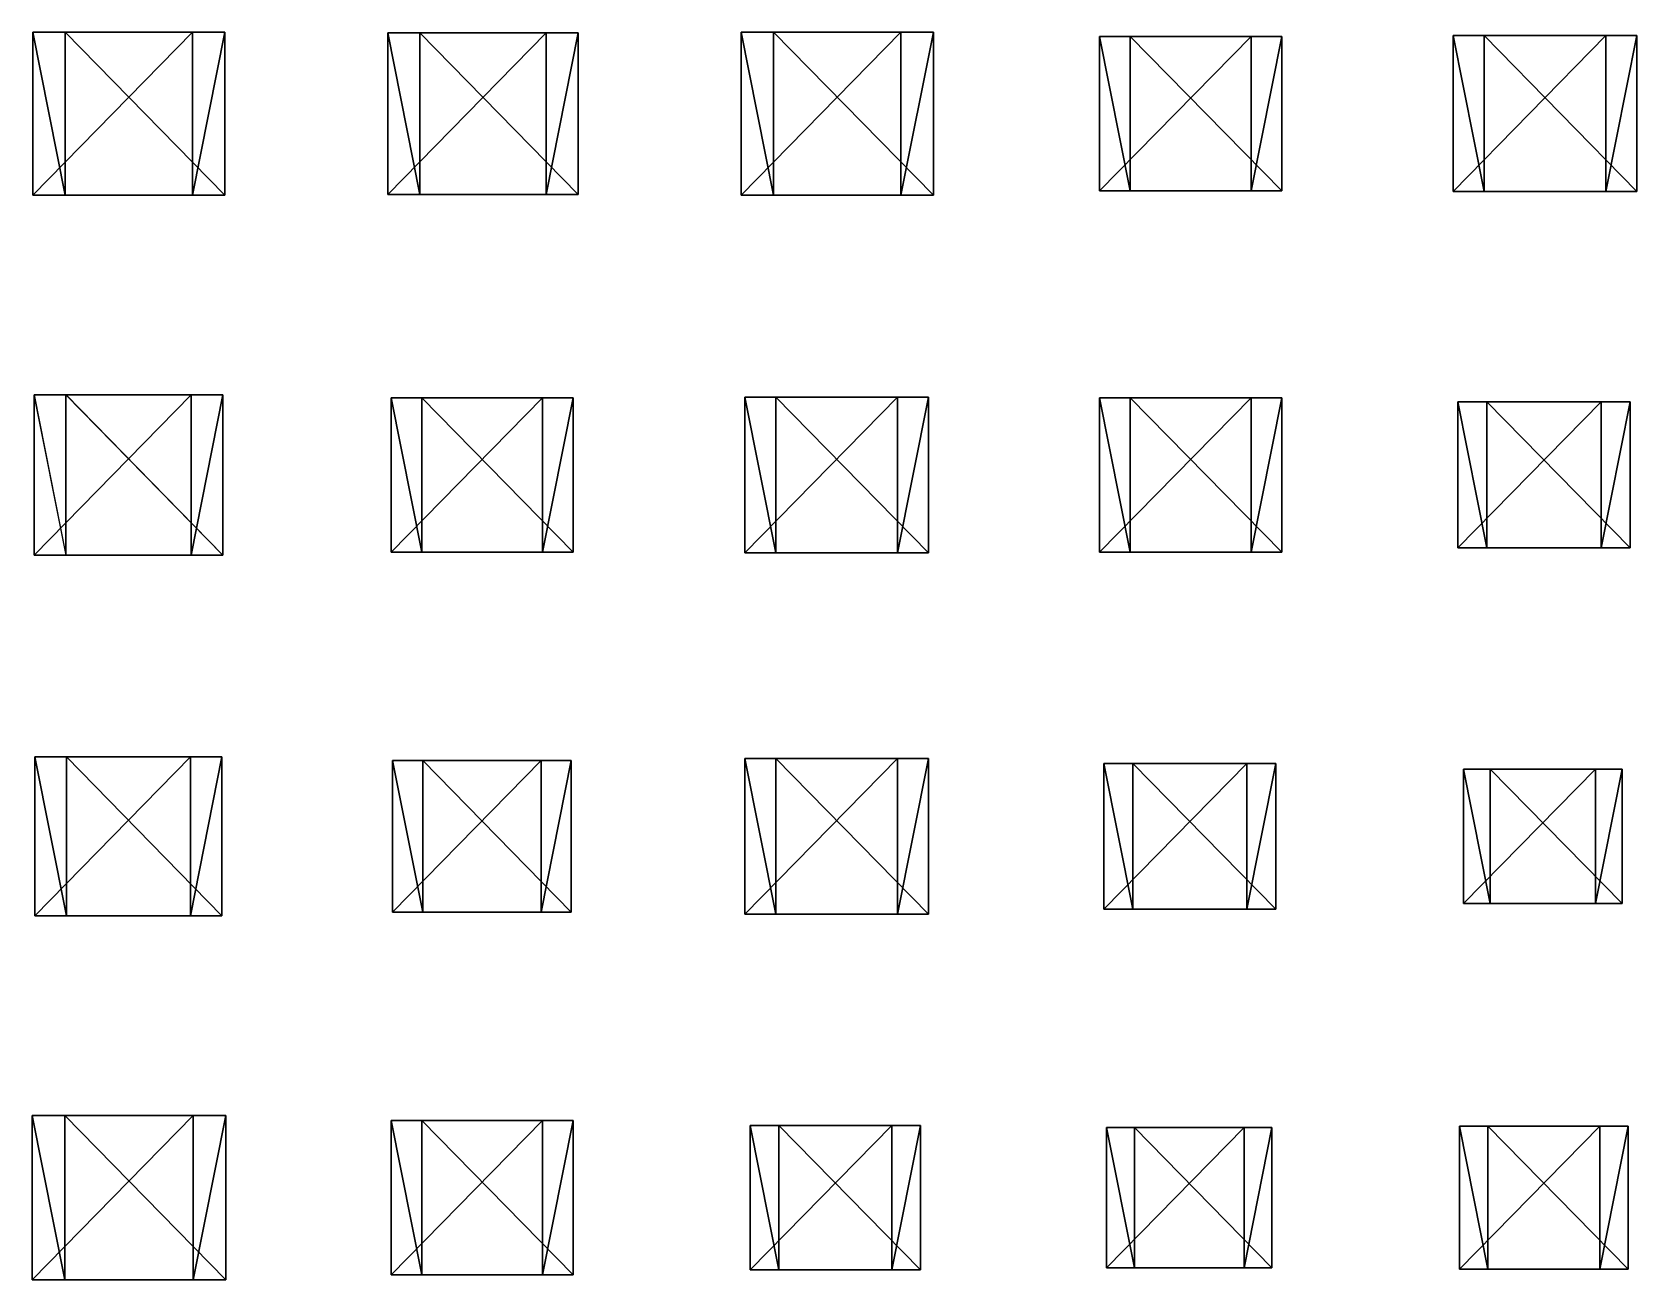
# Model space of a CAD drawing. Header units: metres. Extents: x -316 to 301, y -240 to 227.
# Drawn here: x -315.2 to -235.3, y -1.1 to 61.1 of the extents above; entities that cross this region are included whole.
import ezdxf

# ---------------------------------------------------------------- set-up
doc = ezdxf.new("R2010")
doc.units = ezdxf.units.M

msp = doc.modelspace()

# ---------------------------------------------------------------- linework, layer by layer
for points in [[(-315.15732, 52.941177, -416.67386), (-315.15732, 61.058823, -416.67386), (-307.2015, 61.058823, -418.2866), (-307.20142, 61.05892, -418.2865)], [(-313.5446, 52.941177, -408.71805), (-313.5446, 61.058823, -408.71805), (-315.15732, 61.058823, -416.67386), (-315.15723, 61.05892, -416.67377)], [(-315.15732, 61.058823, -416.67386), (-313.5446, 61.058823, -408.71805), (-305.58878, 61.058823, -410.33078), (-305.58868, 61.05892, -410.3307)], [(-305.58878, 61.058823, -410.33078), (-307.2015, 61.058823, -418.2866), (-315.15732, 61.058823, -416.67386), (-315.15723, 61.05892, -416.67377)], [(-307.2015, 61.058823, -418.2866), (-307.2015, 52.941177, -418.2866), (-315.15732, 52.941177, -416.67386), (-315.15723, 52.941277, -416.67377)], [(-315.15732, 61.058823, -416.67386), (-315.15732, 52.941177, -416.67386), (-313.5446, 52.941177, -408.71805), (-313.5445, 52.941277, -408.71796)], [(-305.58878, 52.941177, -410.33078), (-305.58878, 61.058823, -410.33078), (-313.5446, 61.058823, -408.71805), (-313.5445, 61.05892, -408.71796)], [(-313.5446, 61.058823, -408.71805), (-313.5446, 52.941177, -408.71805), (-305.58878, 52.941177, -410.33078), (-305.58868, 52.941277, -410.3307)], [(-307.2015, 52.941177, -418.2866), (-307.2015, 61.058823, -418.2866), (-305.58878, 61.058823, -410.33078), (-305.58868, 61.05892, -410.3307)], [(-305.58878, 61.058823, -410.33078), (-305.58878, 52.941177, -410.33078), (-307.2015, 52.941177, -418.2866), (-307.20142, 52.941277, -418.2865)], [(-297.48154, 52.97647, -420.25693), (-297.48154, 61.02353, -420.25693), (-289.59488, 61.02353, -421.85562), (-289.5948, 61.02363, -421.85553)], [(-295.88284, 52.97647, -412.37027), (-295.88284, 61.02353, -412.37027), (-297.48154, 61.02353, -420.25693), (-297.48145, 61.02363, -420.25684)], [(-297.48154, 61.02353, -420.25693), (-295.88284, 61.02353, -412.37027), (-287.9962, 61.02353, -413.96896), (-287.9961, 61.02363, -413.96887)], [(-287.9962, 61.02353, -413.96896), (-289.59488, 61.02353, -421.85562), (-297.48154, 61.02353, -420.25693), (-297.48145, 61.02363, -420.25684)], [(-289.59488, 61.02353, -421.85562), (-289.59488, 52.97647, -421.85562), (-297.48154, 52.97647, -420.25693), (-297.48145, 52.97657, -420.25684)], [(-297.48154, 61.02353, -420.25693), (-297.48154, 52.97647, -420.25693), (-295.88284, 52.97647, -412.37027), (-295.88275, 52.97657, -412.37018)], [(-287.9962, 52.97647, -413.96896), (-287.9962, 61.02353, -413.96896), (-295.88284, 61.02353, -412.37027), (-295.88275, 61.02363, -412.37018)], [(-295.88284, 61.02353, -412.37027), (-295.88284, 52.97647, -412.37027), (-287.9962, 52.97647, -413.96896), (-287.9961, 52.97657, -413.96887)], [(-289.59488, 52.97647, -421.85562), (-289.59488, 61.02353, -421.85562), (-287.9962, 61.02353, -413.96896), (-287.9961, 61.02363, -413.96887)], [(-287.9962, 61.02353, -413.96896), (-287.9962, 52.97647, -413.96896), (-289.59488, 52.97647, -421.85562), (-289.5948, 52.97657, -421.85553)], [(-279.8749, 52.941177, -423.82593), (-279.8749, 61.058823, -423.82593), (-271.9191, 61.058823, -425.43866), (-271.919, 61.05892, -425.43857)], [(-278.26218, 52.941177, -415.87012), (-278.26218, 61.058823, -415.87012), (-279.8749, 61.058823, -423.82593), (-279.87482, 61.05892, -423.82584)], [(-279.8749, 61.058823, -423.82593), (-278.26218, 61.058823, -415.87012), (-270.30637, 61.058823, -417.48285), (-270.30627, 61.05892, -417.48276)], [(-270.30637, 61.058823, -417.48285), (-271.9191, 61.058823, -425.43866), (-279.8749, 61.058823, -423.82593), (-279.87482, 61.05892, -423.82584)], [(-271.9191, 61.058823, -425.43866), (-271.9191, 52.941177, -425.43866), (-279.8749, 52.941177, -423.82593), (-279.87482, 52.941277, -423.82584)], [(-279.8749, 61.058823, -423.82593), (-279.8749, 52.941177, -423.82593), (-278.26218, 52.941177, -415.87012), (-278.2621, 52.941277, -415.87003)], [(-270.30637, 52.941177, -417.48285), (-270.30637, 61.058823, -417.48285), (-278.26218, 61.058823, -415.87012), (-278.2621, 61.05892, -415.87003)], [(-278.26218, 61.058823, -415.87012), (-278.26218, 52.941177, -415.87012), (-270.30637, 52.941177, -417.48285), (-270.30627, 52.941277, -417.48276)], [(-271.9191, 52.941177, -425.43866), (-271.9191, 61.058823, -425.43866), (-270.30637, 61.058823, -417.48285), (-270.30627, 61.05892, -417.48276)], [(-270.30637, 61.058823, -417.48285), (-270.30637, 52.941177, -417.48285), (-271.9191, 52.941177, -425.43866), (-271.919, 52.941277, -425.43857)], [(-262.02618, 53.152943, -427.44406), (-262.02618, 60.847057, -427.44406), (-254.48543, 60.847057, -428.97266), (-254.48532, 60.847157, -428.97256)], [(-260.4976, 53.152943, -419.90332), (-260.4976, 60.847057, -419.90332), (-262.02618, 60.847057, -427.44406), (-262.0261, 60.847157, -427.44397)], [(-262.02618, 60.847057, -427.44406), (-260.4976, 60.847057, -419.90332), (-252.95685, 60.847057, -421.43192), (-252.95674, 60.847157, -421.43182)], [(-252.95685, 60.847057, -421.43192), (-254.48543, 60.847057, -428.97266), (-262.02618, 60.847057, -427.44406), (-262.0261, 60.847157, -427.44397)], [(-254.48543, 60.847057, -428.97266), (-254.48543, 53.152943, -428.97266), (-262.02618, 53.152943, -427.44406), (-262.0261, 53.15304, -427.44397)], [(-262.02618, 60.847057, -427.44406), (-262.02618, 53.152943, -427.44406), (-260.4976, 53.152943, -419.90332), (-260.4975, 53.15304, -419.90323)], [(-252.95685, 53.152943, -421.43192), (-252.95685, 60.847057, -421.43192), (-260.4976, 60.847057, -419.90332), (-260.4975, 60.847157, -419.90323)], [(-260.4976, 60.847057, -419.90332), (-260.4976, 53.152943, -419.90332), (-252.95685, 53.152943, -421.43192), (-252.95674, 53.15304, -421.43182)], [(-254.48543, 53.152943, -428.97266), (-254.48543, 60.847057, -428.97266), (-252.95685, 60.847057, -421.43192), (-252.95674, 60.847157, -421.43182)], [(-252.95685, 60.847057, -421.43192), (-252.95685, 53.152943, -421.43192), (-254.48543, 53.152943, -428.97266), (-254.48532, 53.15304, -428.97256)], [(-244.41957, 53.117645, -431.01312), (-244.41957, 60.882355, -431.01312), (-236.80965, 60.882355, -432.55573), (-236.80954, 60.882454, -432.55563)], [(-242.87697, 53.117645, -423.4032), (-242.87697, 60.882355, -423.4032), (-244.41957, 60.882355, -431.01312), (-244.41946, 60.882454, -431.01303)], [(-244.41957, 60.882355, -431.01312), (-242.87697, 60.882355, -423.4032), (-235.26704, 60.882355, -424.9458), (-235.26694, 60.882454, -424.9457)], [(-235.26704, 60.882355, -424.9458), (-236.80965, 60.882355, -432.55573), (-244.41957, 60.882355, -431.01312), (-244.41946, 60.882454, -431.01303)], [(-236.80965, 60.882355, -432.55573), (-236.80965, 53.117645, -432.55573), (-244.41957, 53.117645, -431.01312), (-244.41946, 53.117744, -431.01303)], [(-244.41957, 60.882355, -431.01312), (-244.41957, 53.117645, -431.01312), (-242.87697, 53.117645, -423.4032), (-242.87686, 53.117744, -423.4031)], [(-235.26704, 53.117645, -424.9458), (-235.26704, 60.882355, -424.9458), (-242.87697, 60.882355, -423.4032), (-242.87686, 60.882454, -423.4031)], [(-242.87697, 60.882355, -423.4032), (-242.87697, 53.117645, -423.4032), (-235.26704, 53.117645, -424.9458), (-235.26694, 53.117744, -424.9457)], [(-236.80965, 53.117645, -432.55573), (-236.80965, 60.882355, -432.55573), (-235.26704, 60.882355, -424.9458), (-235.26694, 60.882454, -424.9457)], [(-235.26704, 60.882355, -424.9458), (-235.26704, 53.117645, -424.9458), (-236.80965, 53.117645, -432.55573), (-236.80954, 53.117744, -432.55563)], [(-313.5446, 52.941177, -408.71805), (-315.15732, 52.941177, -416.67386), (-307.2015, 52.941177, -418.2866), (-307.20142, 52.941277, -418.2865)], [(-307.2015, 52.941177, -418.2866), (-305.58878, 52.941177, -410.33078), (-313.5446, 52.941177, -408.71805), (-313.5445, 52.941277, -408.71796)], [(-295.88284, 52.97647, -412.37027), (-297.48154, 52.97647, -420.25693), (-289.59488, 52.97647, -421.85562), (-289.5948, 52.97657, -421.85553)], [(-289.59488, 52.97647, -421.85562), (-287.9962, 52.97647, -413.96896), (-295.88284, 52.97647, -412.37027), (-295.88275, 52.97657, -412.37018)], [(-278.26218, 52.941177, -415.87012), (-279.8749, 52.941177, -423.82593), (-271.9191, 52.941177, -425.43866), (-271.919, 52.941277, -425.43857)], [(-271.9191, 52.941177, -425.43866), (-270.30637, 52.941177, -417.48285), (-278.26218, 52.941177, -415.87012), (-278.2621, 52.941277, -415.87003)], [(-260.4976, 53.152943, -419.90332), (-262.02618, 53.152943, -427.44406), (-254.48543, 53.152943, -428.97266), (-254.48532, 53.15304, -428.97256)], [(-254.48543, 53.152943, -428.97266), (-252.95685, 53.152943, -421.43192), (-260.4976, 53.152943, -419.90332), (-260.4975, 53.15304, -419.90323)], [(-242.87697, 53.117645, -423.4032), (-244.41957, 53.117645, -431.01312), (-236.80965, 53.117645, -432.55573), (-236.80954, 53.117744, -432.55563)], [(-236.80965, 53.117645, -432.55573), (-235.26704, 53.117645, -424.9458), (-242.87697, 53.117645, -423.4032), (-242.87686, 53.117744, -423.4031)], [(-315.08813, 35.011765, -416.68787), (-315.08813, 42.988235, -416.68787), (-307.27066, 42.988235, -418.27255), (-307.27057, 42.988335, -418.27246)], [(-313.50345, 35.011765, -408.8704), (-313.50345, 42.988235, -408.8704), (-315.08813, 42.988235, -416.68787), (-315.08804, 42.988335, -416.68777)], [(-315.08813, 42.988235, -416.68787), (-313.50345, 42.988235, -408.8704), (-305.68597, 42.988235, -410.45508), (-305.68588, 42.988335, -410.455)], [(-305.68597, 42.988235, -410.45508), (-307.27066, 42.988235, -418.27255), (-315.08813, 42.988235, -416.68787), (-315.08804, 42.988335, -416.68777)], [(-307.27066, 42.988235, -418.27255), (-307.27066, 35.011765, -418.27255), (-315.08813, 35.011765, -416.68787), (-315.08804, 35.011864, -416.68777)], [(-315.08813, 42.988235, -416.68787), (-315.08813, 35.011765, -416.68787), (-313.50345, 35.011765, -408.8704), (-313.50336, 35.011864, -408.8703)], [(-305.68597, 35.011765, -410.45508), (-305.68597, 42.988235, -410.45508), (-313.50345, 42.988235, -408.8704), (-313.50336, 42.988335, -408.8703)], [(-313.50345, 42.988235, -408.8704), (-313.50345, 35.011765, -408.8704), (-305.68597, 35.011765, -410.45508), (-305.68588, 35.011864, -410.455)], [(-307.27066, 35.011765, -418.27255), (-307.27066, 42.988235, -418.27255), (-305.68597, 42.988235, -410.45508), (-305.68588, 42.988335, -410.455)], [(-305.68597, 42.988235, -410.45508), (-305.68597, 35.011765, -410.45508), (-307.27066, 35.011765, -418.27255), (-307.27057, 35.011864, -418.27246)], [(-297.3086, 35.152943, -420.29196), (-297.3086, 42.847057, -420.29196), (-289.76785, 42.847057, -421.82056), (-289.76776, 42.847157, -421.82047)], [(-295.78, 35.152943, -412.75122), (-295.78, 42.847057, -412.75122), (-297.3086, 42.847057, -420.29196), (-297.3085, 42.847157, -420.29187)], [(-297.3086, 42.847057, -420.29196), (-295.78, 42.847057, -412.75122), (-288.23926, 42.847057, -414.27982), (-288.23917, 42.847157, -414.27972)], [(-288.23926, 42.847057, -414.27982), (-289.76785, 42.847057, -421.82056), (-297.3086, 42.847057, -420.29196), (-297.3085, 42.847157, -420.29187)], [(-289.76785, 42.847057, -421.82056), (-289.76785, 35.152943, -421.82056), (-297.3086, 35.152943, -420.29196), (-297.3085, 35.15304, -420.29187)], [(-297.3086, 42.847057, -420.29196), (-297.3086, 35.152943, -420.29196), (-295.78, 35.152943, -412.75122), (-295.7799, 35.15304, -412.75113)], [(-288.23926, 35.152943, -414.27982), (-288.23926, 42.847057, -414.27982), (-295.78, 42.847057, -412.75122), (-295.7799, 42.847157, -412.75113)], [(-295.78, 42.847057, -412.75122), (-295.78, 35.152943, -412.75122), (-288.23926, 35.152943, -414.27982), (-288.23917, 35.15304, -414.27972)], [(-289.76785, 35.152943, -421.82056), (-289.76785, 42.847057, -421.82056), (-288.23926, 42.847057, -414.27982), (-288.23917, 42.847157, -414.27972)], [(-288.23926, 42.847057, -414.27982), (-288.23926, 35.152943, -414.27982), (-289.76785, 35.152943, -421.82056), (-289.76776, 35.15304, -421.82047)], [(-279.70197, 35.117645, -423.86102), (-279.70197, 42.882355, -423.86102), (-272.09204, 42.882355, -425.40363), (-272.09195, 42.882454, -425.40353)], [(-278.15936, 35.117645, -416.2511), (-278.15936, 42.882355, -416.2511), (-279.70197, 42.882355, -423.86102), (-279.70187, 42.882454, -423.86093)], [(-279.70197, 42.882355, -423.86102), (-278.15936, 42.882355, -416.2511), (-270.54944, 42.882355, -417.7937), (-270.54935, 42.882454, -417.7936)], [(-270.54944, 42.882355, -417.7937), (-272.09204, 42.882355, -425.40363), (-279.70197, 42.882355, -423.86102), (-279.70187, 42.882454, -423.86093)], [(-272.09204, 42.882355, -425.40363), (-272.09204, 35.117645, -425.40363), (-279.70197, 35.117645, -423.86102), (-279.70187, 35.117744, -423.86093)], [(-279.70197, 42.882355, -423.86102), (-279.70197, 35.117645, -423.86102), (-278.15936, 35.117645, -416.2511), (-278.15927, 35.117744, -416.251)], [(-270.54944, 35.117645, -417.7937), (-270.54944, 42.882355, -417.7937), (-278.15936, 42.882355, -416.2511), (-278.15927, 42.882454, -416.251)], [(-278.15936, 42.882355, -416.2511), (-278.15936, 35.117645, -416.2511), (-270.54944, 35.117645, -417.7937), (-270.54935, 35.117744, -417.7936)], [(-272.09204, 35.117645, -425.40363), (-272.09204, 42.882355, -425.40363), (-270.54944, 42.882355, -417.7937), (-270.54935, 42.882454, -417.7936)], [(-270.54944, 42.882355, -417.7937), (-270.54944, 35.117645, -417.7937), (-272.09204, 35.117645, -425.40363), (-272.09195, 35.117744, -425.40353)], [(-262.02618, 35.152943, -427.44406), (-262.02618, 42.847057, -427.44406), (-254.48543, 42.847057, -428.97266), (-254.48532, 42.847157, -428.97256)], [(-260.4976, 35.152943, -419.90332), (-260.4976, 42.847057, -419.90332), (-262.02618, 42.847057, -427.44406), (-262.0261, 42.847157, -427.44397)], [(-262.02618, 42.847057, -427.44406), (-260.4976, 42.847057, -419.90332), (-252.95685, 42.847057, -421.43192), (-252.95674, 42.847157, -421.43182)], [(-252.95685, 42.847057, -421.43192), (-254.48543, 42.847057, -428.97266), (-262.02618, 42.847057, -427.44406), (-262.0261, 42.847157, -427.44397)], [(-254.48543, 42.847057, -428.97266), (-254.48543, 35.152943, -428.97266), (-262.02618, 35.152943, -427.44406), (-262.0261, 35.15304, -427.44397)], [(-262.02618, 42.847057, -427.44406), (-262.02618, 35.152943, -427.44406), (-260.4976, 35.152943, -419.90332), (-260.4975, 35.15304, -419.90323)], [(-252.95685, 35.152943, -421.43192), (-252.95685, 42.847057, -421.43192), (-260.4976, 42.847057, -419.90332), (-260.4975, 42.847157, -419.90323)], [(-260.4976, 42.847057, -419.90332), (-260.4976, 35.152943, -419.90332), (-252.95685, 35.152943, -421.43192), (-252.95674, 35.15304, -421.43182)], [(-254.48543, 35.152943, -428.97266), (-254.48543, 42.847057, -428.97266), (-252.95685, 42.847057, -421.43192), (-252.95674, 42.847157, -421.43182)], [(-252.95685, 42.847057, -421.43192), (-252.95685, 35.152943, -421.43192), (-254.48543, 35.152943, -428.97266), (-254.48532, 35.15304, -428.97256)], [(-244.17744, 35.364704, -431.0622), (-244.17744, 42.635296, -431.0622), (-237.05179, 42.635296, -432.50665), (-237.05168, 42.635395, -432.50656)], [(-242.733, 35.364704, -423.93652), (-242.733, 42.635296, -423.93652), (-244.17744, 42.635296, -431.0622), (-244.17734, 42.635395, -431.0621)], [(-244.17744, 42.635296, -431.0622), (-242.733, 42.635296, -423.93652), (-235.60735, 42.635296, -425.38098), (-235.60724, 42.635395, -425.3809)], [(-235.60735, 42.635296, -425.38098), (-237.05179, 42.635296, -432.50665), (-244.17744, 42.635296, -431.0622), (-244.17734, 42.635395, -431.0621)], [(-237.05179, 42.635296, -432.50665), (-237.05179, 35.364704, -432.50665), (-244.17744, 35.364704, -431.0622), (-244.17734, 35.364803, -431.0621)], [(-244.17744, 42.635296, -431.0622), (-244.17744, 35.364704, -431.0622), (-242.733, 35.364704, -423.93652), (-242.7329, 35.364803, -423.93643)], [(-235.60735, 35.364704, -425.38098), (-235.60735, 42.635296, -425.38098), (-242.733, 42.635296, -423.93652), (-242.7329, 42.635395, -423.93643)], [(-242.733, 42.635296, -423.93652), (-242.733, 35.364704, -423.93652), (-235.60735, 35.364704, -425.38098), (-235.60724, 35.364803, -425.3809)], [(-237.05179, 35.364704, -432.50665), (-237.05179, 42.635296, -432.50665), (-235.60735, 42.635296, -425.38098), (-235.60724, 42.635395, -425.3809)], [(-235.60735, 42.635296, -425.38098), (-235.60735, 35.364704, -425.38098), (-237.05179, 35.364704, -432.50665), (-237.05168, 35.364803, -432.50656)], [(-242.733, 35.364704, -423.93652), (-244.17744, 35.364704, -431.0622), (-237.05179, 35.364704, -432.50665), (-237.05168, 35.364803, -432.50656)], [(-237.05179, 35.364704, -432.50665), (-235.60735, 35.364704, -425.38098), (-242.733, 35.364704, -423.93652), (-242.7329, 35.364803, -423.93643)], [(-313.50345, 35.011765, -408.8704), (-315.08813, 35.011765, -416.68787), (-307.27066, 35.011765, -418.27255), (-307.27057, 35.011864, -418.27246)], [(-307.27066, 35.011765, -418.27255), (-305.68597, 35.011765, -410.45508), (-313.50345, 35.011765, -408.8704), (-313.50336, 35.011864, -408.8703)], [(-295.78, 35.152943, -412.75122), (-297.3086, 35.152943, -420.29196), (-289.76785, 35.152943, -421.82056), (-289.76776, 35.15304, -421.82047)], [(-289.76785, 35.152943, -421.82056), (-288.23926, 35.152943, -414.27982), (-295.78, 35.152943, -412.75122), (-295.7799, 35.15304, -412.75113)], [(-278.15936, 35.117645, -416.2511), (-279.70197, 35.117645, -423.86102), (-272.09204, 35.117645, -425.40363), (-272.09195, 35.117744, -425.40353)], [(-272.09204, 35.117645, -425.40363), (-270.54944, 35.117645, -417.7937), (-278.15936, 35.117645, -416.2511), (-278.15927, 35.117744, -416.251)], [(-260.4976, 35.152943, -419.90332), (-262.02618, 35.152943, -427.44406), (-254.48543, 35.152943, -428.97266), (-254.48532, 35.15304, -428.97256)], [(-254.48543, 35.152943, -428.97266), (-252.95685, 35.152943, -421.43192), (-260.4976, 35.152943, -419.90332), (-260.4975, 35.15304, -419.90323)], [(-315.05356, 17.047058, -416.6949), (-315.05356, 24.952942, -416.6949), (-307.30527, 24.952942, -418.26556), (-307.30518, 24.953041, -418.26547)], [(-313.48288, 17.047058, -408.9466), (-313.48288, 24.952942, -408.9466), (-315.05356, 24.952942, -416.6949), (-315.05347, 24.953041, -416.6948)], [(-315.05356, 24.952942, -416.6949), (-313.48288, 24.952942, -408.9466), (-305.7346, 24.952942, -410.51727), (-305.7345, 24.953041, -410.51718)], [(-305.7346, 24.952942, -410.51727), (-307.30527, 24.952942, -418.26556), (-315.05356, 24.952942, -416.6949), (-315.05347, 24.953041, -416.6948)], [(-307.30527, 24.952942, -418.26556), (-307.30527, 17.047058, -418.26556), (-315.05356, 17.047058, -416.6949), (-315.05347, 17.047157, -416.6948)], [(-315.05356, 24.952942, -416.6949), (-315.05356, 17.047058, -416.6949), (-313.48288, 17.047058, -408.9466), (-313.4828, 17.047157, -408.9465)], [(-305.7346, 17.047058, -410.51727), (-305.7346, 24.952942, -410.51727), (-313.48288, 24.952942, -408.9466), (-313.4828, 24.953041, -408.9465)], [(-313.48288, 24.952942, -408.9466), (-313.48288, 17.047058, -408.9466), (-305.7346, 17.047058, -410.51727), (-305.7345, 17.047157, -410.51718)], [(-307.30527, 17.047058, -418.26556), (-307.30527, 24.952942, -418.26556), (-305.7346, 24.952942, -410.51727), (-305.7345, 24.953041, -410.51718)], [(-305.7346, 24.952942, -410.51727), (-305.7346, 17.047058, -410.51727), (-307.30527, 17.047058, -418.26556), (-307.30518, 17.047157, -418.26547)], [(-279.70197, 17.117647, -423.86102), (-279.70197, 24.882353, -423.86102), (-272.09204, 24.882353, -425.40363), (-272.09195, 24.882452, -425.40353)], [(-278.15936, 17.117647, -416.2511), (-278.15936, 24.882353, -416.2511), (-279.70197, 24.882353, -423.86102), (-279.70187, 24.882452, -423.86093)], [(-279.70197, 24.882353, -423.86102), (-278.15936, 24.882353, -416.2511), (-270.54944, 24.882353, -417.7937), (-270.54935, 24.882452, -417.7936)], [(-270.54944, 24.882353, -417.7937), (-272.09204, 24.882353, -425.40363), (-279.70197, 24.882353, -423.86102), (-279.70187, 24.882452, -423.86093)], [(-272.09204, 24.882353, -425.40363), (-272.09204, 17.117647, -425.40363), (-279.70197, 17.117647, -423.86102), (-279.70187, 17.117746, -423.86093)], [(-279.70197, 24.882353, -423.86102), (-279.70197, 17.117647, -423.86102), (-278.15936, 17.117647, -416.2511), (-278.15927, 17.117746, -416.251)], [(-270.54944, 17.117647, -417.7937), (-270.54944, 24.882353, -417.7937), (-278.15936, 24.882353, -416.2511), (-278.15927, 24.882452, -416.251)], [(-278.15936, 24.882353, -416.2511), (-278.15936, 17.117647, -416.2511), (-270.54944, 17.117647, -417.7937), (-270.54935, 17.117746, -417.7936)], [(-272.09204, 17.117647, -425.40363), (-272.09204, 24.882353, -425.40363), (-270.54944, 24.882353, -417.7937), (-270.54935, 24.882452, -417.7936)], [(-270.54944, 24.882353, -417.7937), (-270.54944, 17.117647, -417.7937), (-272.09204, 17.117647, -425.40363), (-272.09195, 17.117746, -425.40353)], [(-297.23938, 17.22353, -420.306), (-297.23938, 24.77647, -420.306), (-289.837, 24.77647, -421.80652), (-289.8369, 24.77657, -421.80643)], [(-295.73886, 17.22353, -412.90363), (-295.73886, 24.77647, -412.90363), (-297.23938, 24.77647, -420.306), (-297.2393, 24.77657, -420.3059)], [(-297.23938, 24.77647, -420.306), (-295.73886, 24.77647, -412.90363), (-288.3365, 24.77647, -414.40414), (-288.3364, 24.77657, -414.40405)], [(-288.3365, 24.77647, -414.40414), (-289.837, 24.77647, -421.80652), (-297.23938, 24.77647, -420.306), (-297.2393, 24.77657, -420.3059)], [(-289.837, 24.77647, -421.80652), (-289.837, 17.22353, -421.80652), (-297.23938, 17.22353, -420.306), (-297.2393, 17.223629, -420.3059)], [(-297.23938, 24.77647, -420.306), (-297.23938, 17.22353, -420.306), (-295.73886, 17.22353, -412.90363), (-295.73877, 17.223629, -412.90353)], [(-288.3365, 17.22353, -414.40414), (-288.3365, 24.77647, -414.40414), (-295.73886, 24.77647, -412.90363), (-295.73877, 24.77657, -412.90353)], [(-295.73886, 24.77647, -412.90363), (-295.73886, 17.22353, -412.90363), (-288.3365, 17.22353, -414.40414), (-288.3364, 17.223629, -414.40405)], [(-289.837, 17.22353, -421.80652), (-289.837, 24.77647, -421.80652), (-288.3365, 24.77647, -414.40414), (-288.3364, 24.77657, -414.40405)], [(-288.3365, 24.77647, -414.40414), (-288.3365, 17.22353, -414.40414), (-289.837, 17.22353, -421.80652), (-289.8369, 17.223629, -421.80643)], [(-261.81863, 17.364706, -427.48615), (-261.81863, 24.635294, -427.48615), (-254.69296, 24.635294, -428.9306), (-254.69286, 24.635393, -428.9305)], [(-260.37418, 17.364706, -420.36047), (-260.37418, 24.635294, -420.36047), (-261.81863, 24.635294, -427.48615), (-261.81854, 24.635393, -427.48605)], [(-261.81863, 24.635294, -427.48615), (-260.37418, 24.635294, -420.36047), (-253.24852, 24.635294, -421.80493), (-253.24841, 24.635393, -421.80484)], [(-253.24852, 24.635294, -421.80493), (-254.69296, 24.635294, -428.9306), (-261.81863, 24.635294, -427.48615), (-261.81854, 24.635393, -427.48605)], [(-254.69296, 24.635294, -428.9306), (-254.69296, 17.364706, -428.9306), (-261.81863, 17.364706, -427.48615), (-261.81854, 17.364805, -427.48605)], [(-261.81863, 24.635294, -427.48615), (-261.81863, 17.364706, -427.48615), (-260.37418, 17.364706, -420.36047), (-260.37408, 17.364805, -420.36038)], [(-253.24852, 17.364706, -421.80493), (-253.24852, 24.635294, -421.80493), (-260.37418, 24.635294, -420.36047), (-260.37408, 24.635393, -420.36038)], [(-260.37418, 24.635294, -420.36047), (-260.37418, 17.364706, -420.36047), (-253.24852, 17.364706, -421.80493), (-253.24841, 17.364805, -421.80484)], [(-254.69296, 17.364706, -428.9306), (-254.69296, 24.635294, -428.9306), (-253.24852, 24.635294, -421.80493), (-253.24841, 24.635393, -421.80484)], [(-253.24852, 24.635294, -421.80493), (-253.24852, 17.364706, -421.80493), (-254.69296, 17.364706, -428.9306), (-254.69286, 17.364805, -428.9305)], [(-243.90073, 17.647058, -431.1183), (-243.90073, 24.352942, -431.1183), (-237.3285, 24.352942, -432.45056), (-237.3284, 24.35304, -432.45047)], [(-242.56847, 17.647058, -424.54608), (-242.56847, 24.352942, -424.54608), (-243.90073, 24.352942, -431.1183), (-243.90062, 24.35304, -431.1182)], [(-243.90073, 24.352942, -431.1183), (-242.56847, 24.352942, -424.54608), (-235.99625, 24.352942, -425.87836), (-235.99614, 24.35304, -425.87827)], [(-235.99625, 24.352942, -425.87836), (-237.3285, 24.352942, -432.45056), (-243.90073, 24.352942, -431.1183), (-243.90062, 24.35304, -431.1182)], [(-237.3285, 24.352942, -432.45056), (-237.3285, 17.647058, -432.45056), (-243.90073, 17.647058, -431.1183), (-243.90062, 17.647158, -431.1182)], [(-243.90073, 24.352942, -431.1183), (-243.90073, 17.647058, -431.1183), (-242.56847, 17.647058, -424.54608), (-242.56836, 17.647158, -424.546)], [(-235.99625, 17.647058, -425.87836), (-235.99625, 24.352942, -425.87836), (-242.56847, 24.352942, -424.54608), (-242.56836, 24.35304, -424.546)], [(-242.56847, 24.352942, -424.54608), (-242.56847, 17.647058, -424.54608), (-235.99625, 17.647058, -425.87836), (-235.99614, 17.647158, -425.87827)], [(-237.3285, 17.647058, -432.45056), (-237.3285, 24.352942, -432.45056), (-235.99625, 24.352942, -425.87836), (-235.99614, 24.35304, -425.87827)], [(-235.99625, 24.352942, -425.87836), (-235.99625, 17.647058, -425.87836), (-237.3285, 17.647058, -432.45056), (-237.3284, 17.647158, -432.45047)], [(-242.56847, 17.647058, -424.54608), (-243.90073, 17.647058, -431.1183), (-237.3285, 17.647058, -432.45056), (-237.3284, 17.647158, -432.45047)], [(-237.3285, 17.647058, -432.45056), (-235.99625, 17.647058, -425.87836), (-242.56847, 17.647058, -424.54608), (-242.56836, 17.647158, -424.546)], [(-313.48288, 17.047058, -408.9466), (-315.05356, 17.047058, -416.6949), (-307.30527, 17.047058, -418.26556), (-307.30518, 17.047157, -418.26547)], [(-307.30527, 17.047058, -418.26556), (-305.7346, 17.047058, -410.51727), (-313.48288, 17.047058, -408.9466), (-313.4828, 17.047157, -408.9465)], [(-295.73886, 17.22353, -412.90363), (-297.23938, 17.22353, -420.306), (-289.837, 17.22353, -421.80652), (-289.8369, 17.223629, -421.80643)], [(-289.837, 17.22353, -421.80652), (-288.3365, 17.22353, -414.40414), (-295.73886, 17.22353, -412.90363), (-295.73877, 17.223629, -412.90353)], [(-278.15936, 17.117647, -416.2511), (-279.70197, 17.117647, -423.86102), (-272.09204, 17.117647, -425.40363), (-272.09195, 17.117746, -425.40353)], [(-272.09204, 17.117647, -425.40363), (-270.54944, 17.117647, -417.7937), (-278.15936, 17.117647, -416.2511), (-278.15927, 17.117746, -416.251)], [(-260.37418, 17.364706, -420.36047), (-261.81863, 17.364706, -427.48615), (-254.69296, 17.364706, -428.9306), (-254.69286, 17.364805, -428.9305)], [(-254.69296, 17.364706, -428.9306), (-253.24852, 17.364706, -421.80493), (-260.37418, 17.364706, -420.36047), (-260.37408, 17.364805, -420.36038)], [(-315.19193, -1.0941176, -416.66684), (-315.19193, 7.0941176, -416.66684), (-307.1669, 7.0941176, -418.2936), (-307.1668, 7.094218, -418.29352)], [(-313.56516, -1.0941176, -408.6418), (-313.56516, 7.0941176, -408.6418), (-315.19193, 7.0941176, -416.66684), (-315.19183, 7.094218, -416.66675)], [(-315.19193, 7.0941176, -416.66684), (-313.56516, 7.0941176, -408.6418), (-305.54013, 7.0941176, -410.2686), (-305.54004, 7.094218, -410.2685)], [(-305.54013, 7.0941176, -410.2686), (-307.1669, 7.0941176, -418.2936), (-315.19193, 7.0941176, -416.66684), (-315.19183, 7.094218, -416.66675)], [(-307.1669, 7.0941176, -418.2936), (-307.1669, -1.0941176, -418.2936), (-315.19193, -1.0941176, -416.66684), (-315.19183, -1.0940176, -416.66675)], [(-315.19193, 7.0941176, -416.66684), (-315.19193, -1.0941176, -416.66684), (-313.56516, -1.0941176, -408.6418), (-313.56506, -1.0940176, -408.64172)], [(-305.54013, -1.0941176, -410.2686), (-305.54013, 7.0941176, -410.2686), (-313.56516, 7.0941176, -408.6418), (-313.56506, 7.094218, -408.64172)], [(-313.56516, 7.0941176, -408.6418), (-313.56516, -1.0941176, -408.6418), (-305.54013, -1.0941176, -410.2686), (-305.54004, -1.0940176, -410.2685)], [(-307.1669, -1.0941176, -418.2936), (-307.1669, 7.0941176, -418.2936), (-305.54013, 7.0941176, -410.2686), (-305.54004, 7.094218, -410.2685)], [(-305.54013, 7.0941176, -410.2686), (-305.54013, -1.0941176, -410.2686), (-307.1669, -1.0941176, -418.2936), (-307.1668, -1.0940176, -418.29352)], [(-297.3086, -0.8470588, -420.29196), (-297.3086, 6.847059, -420.29196), (-289.76785, 6.847059, -421.82056), (-289.76776, 6.847159, -421.82047)], [(-295.78, -0.8470588, -412.75122), (-295.78, 6.847059, -412.75122), (-297.3086, 6.847059, -420.29196), (-297.3085, 6.847159, -420.29187)], [(-297.3086, 6.847059, -420.29196), (-295.78, 6.847059, -412.75122), (-288.23926, 6.847059, -414.27982), (-288.23917, 6.847159, -414.27972)], [(-288.23926, 6.847059, -414.27982), (-289.76785, 6.847059, -421.82056), (-297.3086, 6.847059, -420.29196), (-297.3085, 6.847159, -420.29187)], [(-289.76785, 6.847059, -421.82056), (-289.76785, -0.8470588, -421.82056), (-297.3086, -0.8470588, -420.29196), (-297.3085, -0.84695876, -420.29187)], [(-297.3086, 6.847059, -420.29196), (-297.3086, -0.8470588, -420.29196), (-295.78, -0.8470588, -412.75122), (-295.7799, -0.84695876, -412.75113)], [(-288.23926, -0.8470588, -414.27982), (-288.23926, 6.847059, -414.27982), (-295.78, 6.847059, -412.75122), (-295.7799, 6.847159, -412.75113)], [(-295.78, 6.847059, -412.75122), (-295.78, -0.8470588, -412.75122), (-288.23926, -0.8470588, -414.27982), (-288.23917, -0.84695876, -414.27972)], [(-289.76785, -0.8470588, -421.82056), (-289.76785, 6.847059, -421.82056), (-288.23926, 6.847059, -414.27982), (-288.23917, 6.847159, -414.27972)], [(-288.23926, 6.847059, -414.27982), (-288.23926, -0.8470588, -414.27982), (-289.76785, -0.8470588, -421.82056), (-289.76776, -0.84695876, -421.82047)], [(-279.42523, -0.60000014, -423.91708), (-279.42523, 6.6000004, -423.91708), (-272.36877, 6.6000004, -425.3475), (-272.36868, 6.6001005, -425.3474)], [(-277.9948, -0.60000014, -416.86063), (-277.9948, 6.6000004, -416.86063), (-279.42523, 6.6000004, -423.91708), (-279.42514, 6.6001005, -423.917)], [(-279.42523, 6.6000004, -423.91708), (-277.9948, 6.6000004, -416.86063), (-270.93835, 6.6000004, -418.29105), (-270.93826, 6.6001005, -418.29095)], [(-270.93835, 6.6000004, -418.29105), (-272.36877, 6.6000004, -425.3475), (-279.42523, 6.6000004, -423.91708), (-279.42514, 6.6001005, -423.917)], [(-272.36877, 6.6000004, -425.3475), (-272.36877, -0.60000014, -425.3475), (-279.42523, -0.60000014, -423.91708), (-279.42514, -0.5999001, -423.917)], [(-279.42523, 6.6000004, -423.91708), (-279.42523, -0.60000014, -423.91708), (-277.9948, -0.60000014, -416.86063), (-277.99472, -0.5999001, -416.86053)], [(-270.93835, -0.60000014, -418.29105), (-270.93835, 6.6000004, -418.29105), (-277.9948, 6.6000004, -416.86063), (-277.99472, 6.6001005, -416.86053)], [(-277.9948, 6.6000004, -416.86063), (-277.9948, -0.60000014, -416.86063), (-270.93835, -0.60000014, -418.29105), (-270.93826, -0.5999001, -418.29095)], [(-272.36877, -0.60000014, -425.3475), (-272.36877, 6.6000004, -425.3475), (-270.93835, 6.6000004, -418.29105), (-270.93826, 6.6001005, -418.29095)], [(-270.93835, 6.6000004, -418.29105), (-270.93835, -0.60000014, -418.29105), (-272.36877, -0.60000014, -425.3475), (-272.36868, -0.5999001, -425.3474)], [(-261.6803, -0.49411774, -427.5142), (-261.6803, 6.4941177, -427.5142), (-254.83134, 6.4941177, -428.90256), (-254.83124, 6.494218, -428.90247)], [(-260.29193, -0.49411774, -420.66525), (-260.29193, 6.4941177, -420.66525), (-261.6803, 6.4941177, -427.5142), (-261.6802, 6.494218, -427.5141)], [(-261.6803, 6.4941177, -427.5142), (-260.29193, 6.4941177, -420.66525), (-253.44301, 6.4941177, -422.05362), (-253.4429, 6.494218, -422.05353)], [(-253.44301, 6.4941177, -422.05362), (-254.83134, 6.4941177, -428.90256), (-261.6803, 6.4941177, -427.5142), (-261.6802, 6.494218, -427.5141)], [(-254.83134, 6.4941177, -428.90256), (-254.83134, -0.49411774, -428.90256), (-261.6803, -0.49411774, -427.5142), (-261.6802, -0.49401775, -427.5141)], [(-261.6803, 6.4941177, -427.5142), (-261.6803, -0.49411774, -427.5142), (-260.29193, -0.49411774, -420.66525), (-260.29184, -0.49401775, -420.66516)], [(-253.44301, -0.49411774, -422.05362), (-253.44301, 6.4941177, -422.05362), (-260.29193, 6.4941177, -420.66525), (-260.29184, 6.494218, -420.66516)], [(-260.29193, 6.4941177, -420.66525), (-260.29193, -0.49411774, -420.66525), (-253.44301, -0.49411774, -422.05362), (-253.4429, -0.49401775, -422.05353)], [(-254.83134, -0.49411774, -428.90256), (-254.83134, 6.4941177, -428.90256), (-253.44301, 6.4941177, -422.05362), (-253.4429, 6.494218, -422.05353)], [(-253.44301, 6.4941177, -422.05362), (-253.44301, -0.49411774, -422.05362), (-254.83134, -0.49411774, -428.90256), (-254.83124, -0.49401775, -428.90247)], [(-244.10825, -0.56470585, -431.07623), (-244.10825, 6.564706, -431.07623), (-237.12096, 6.564706, -432.4926), (-237.12085, 6.564806, -432.49252)], [(-242.69185, -0.56470585, -424.08893), (-242.69185, 6.564706, -424.08893), (-244.10825, 6.564706, -431.07623), (-244.10814, 6.564806, -431.07614)], [(-244.10825, 6.564706, -431.07623), (-242.69185, 6.564706, -424.08893), (-235.70456, 6.564706, -425.5053), (-235.70445, 6.564806, -425.50522)], [(-235.70456, 6.564706, -425.5053), (-237.12096, 6.564706, -432.4926), (-244.10825, 6.564706, -431.07623), (-244.10814, 6.564806, -431.07614)], [(-237.12096, 6.564706, -432.4926), (-237.12096, -0.56470585, -432.4926), (-244.10825, -0.56470585, -431.07623), (-244.10814, -0.56460583, -431.07614)], [(-244.10825, 6.564706, -431.07623), (-244.10825, -0.56470585, -431.07623), (-242.69185, -0.56470585, -424.08893), (-242.69174, -0.56460583, -424.08884)], [(-235.70456, -0.56470585, -425.5053), (-235.70456, 6.564706, -425.5053), (-242.69185, 6.564706, -424.08893), (-242.69174, 6.564806, -424.08884)], [(-242.69185, 6.564706, -424.08893), (-242.69185, -0.56470585, -424.08893), (-235.70456, -0.56470585, -425.5053), (-235.70445, -0.56460583, -425.50522)], [(-237.12096, -0.56470585, -432.4926), (-237.12096, 6.564706, -432.4926), (-235.70456, 6.564706, -425.5053), (-235.70445, 6.564806, -425.50522)], [(-235.70456, 6.564706, -425.5053), (-235.70456, -0.56470585, -425.5053), (-237.12096, -0.56470585, -432.4926), (-237.12085, -0.56460583, -432.49252)], [(-277.9948, -0.60000014, -416.86063), (-279.42523, -0.60000014, -423.91708), (-272.36877, -0.60000014, -425.3475), (-272.36868, -0.5999001, -425.3474)], [(-272.36877, -0.60000014, -425.3475), (-270.93835, -0.60000014, -418.29105), (-277.9948, -0.60000014, -416.86063), (-277.99472, -0.5999001, -416.86053)], [(-260.29193, -0.49411774, -420.66525), (-261.6803, -0.49411774, -427.5142), (-254.83134, -0.49411774, -428.90256), (-254.83124, -0.49401775, -428.90247)], [(-254.83134, -0.49411774, -428.90256), (-253.44301, -0.49411774, -422.05362), (-260.29193, -0.49411774, -420.66525), (-260.29184, -0.49401775, -420.66516)], [(-242.69185, -0.56470585, -424.08893), (-244.10825, -0.56470585, -431.07623), (-237.12096, -0.56470585, -432.4926), (-237.12085, -0.56460583, -432.49252)], [(-237.12096, -0.56470585, -432.4926), (-235.70456, -0.56470585, -425.5053), (-242.69185, -0.56470585, -424.08893), (-242.69174, -0.56460583, -424.08884)], [(-313.56516, -1.0941176, -408.6418), (-315.19193, -1.0941176, -416.66684), (-307.1669, -1.0941176, -418.2936), (-307.1668, -1.0940176, -418.29352)], [(-307.1669, -1.0941176, -418.2936), (-305.54013, -1.0941176, -410.2686), (-313.56516, -1.0941176, -408.6418), (-313.56506, -1.0940176, -408.64172)], [(-295.78, -0.8470588, -412.75122), (-297.3086, -0.8470588, -420.29196), (-289.76785, -0.8470588, -421.82056), (-289.76776, -0.84695876, -421.82047)], [(-289.76785, -0.8470588, -421.82056), (-288.23926, -0.8470588, -414.27982), (-295.78, -0.8470588, -412.75122), (-295.7799, -0.84695876, -412.75113)]]:
    msp.add_3dface(points)

doc.saveas('drawing.dxf')
